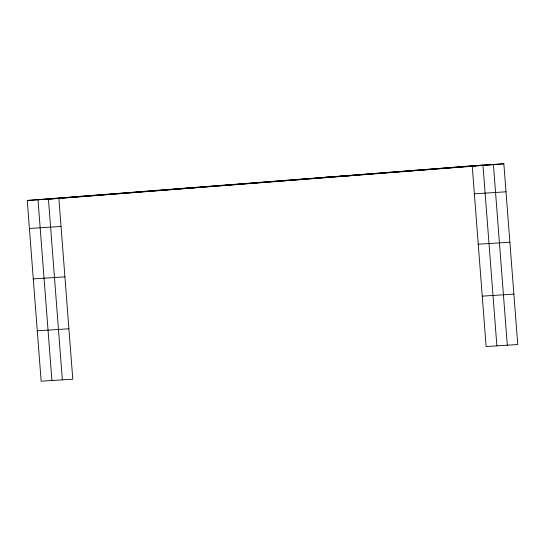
<?xml version="1.0" encoding="UTF-8"?>
<svg xmlns="http://www.w3.org/2000/svg" width="545" height="545" viewBox="0 0 545 545"><rect width="100%" height="100%" fill="white"/><g stroke="black" fill="none" stroke-linecap="round" stroke-linejoin="round"><path stroke-width="0.82" d="M27.25 200.465L58.88 198.448L72.785 379.191L41.154 381.207L27.25 200.465L472.215 165.809L503.846 163.793L517.75 344.535L486.12 346.552L472.215 165.809M58.88 198.448L503.846 163.793M325.379 177.248L357.002 175.231M174.087 189.026L205.717 187.01M474.368 193.816L505.998 191.799M29.403 228.471L61.033 226.454M478.244 244.221L509.875 242.205M33.286 278.877L64.91 276.86M482.243 296.146L513.874 294.13M37.278 330.801L68.908 328.785M507.313 345.203L493.402 164.461L48.444 199.116L62.348 379.851M496.877 345.864L482.965 165.128L38.007 199.777L51.911 380.519"/></g></svg>
